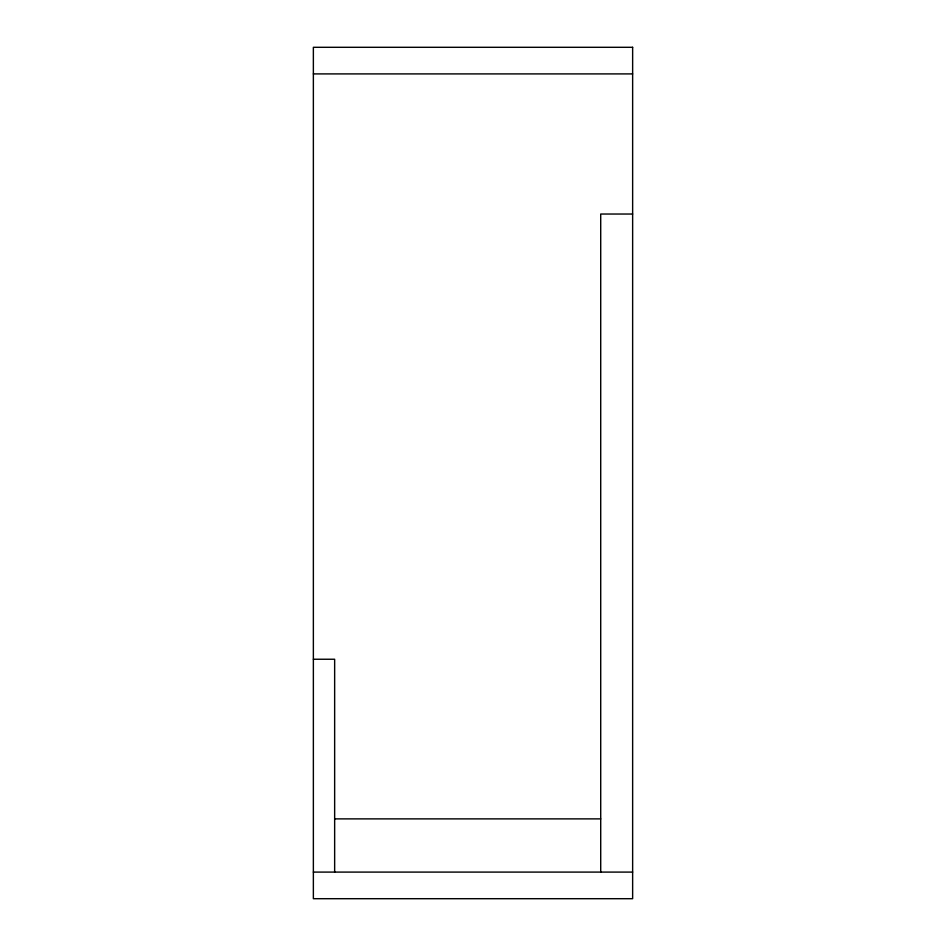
<?xml version="1.0" encoding="UTF-8"?>
<svg xmlns="http://www.w3.org/2000/svg" width="946" height="946" viewBox="0 0 946 946"><rect width="100%" height="100%" fill="white"/><g stroke="black" fill="none" stroke-linecap="round" stroke-linejoin="round"><path stroke-width="1.42" d="M313.363 73.906L632.638 73.906M632.638 214.033L600.71 214.033L600.71 872.094M313.363 659.244L334.648 659.244L334.648 872.094M334.648 818.881L600.71 818.881M313.363 872.094L632.638 872.094M632.638 47.3L313.363 47.3L313.363 898.7L632.638 898.7L632.638 47.3"/></g></svg>
